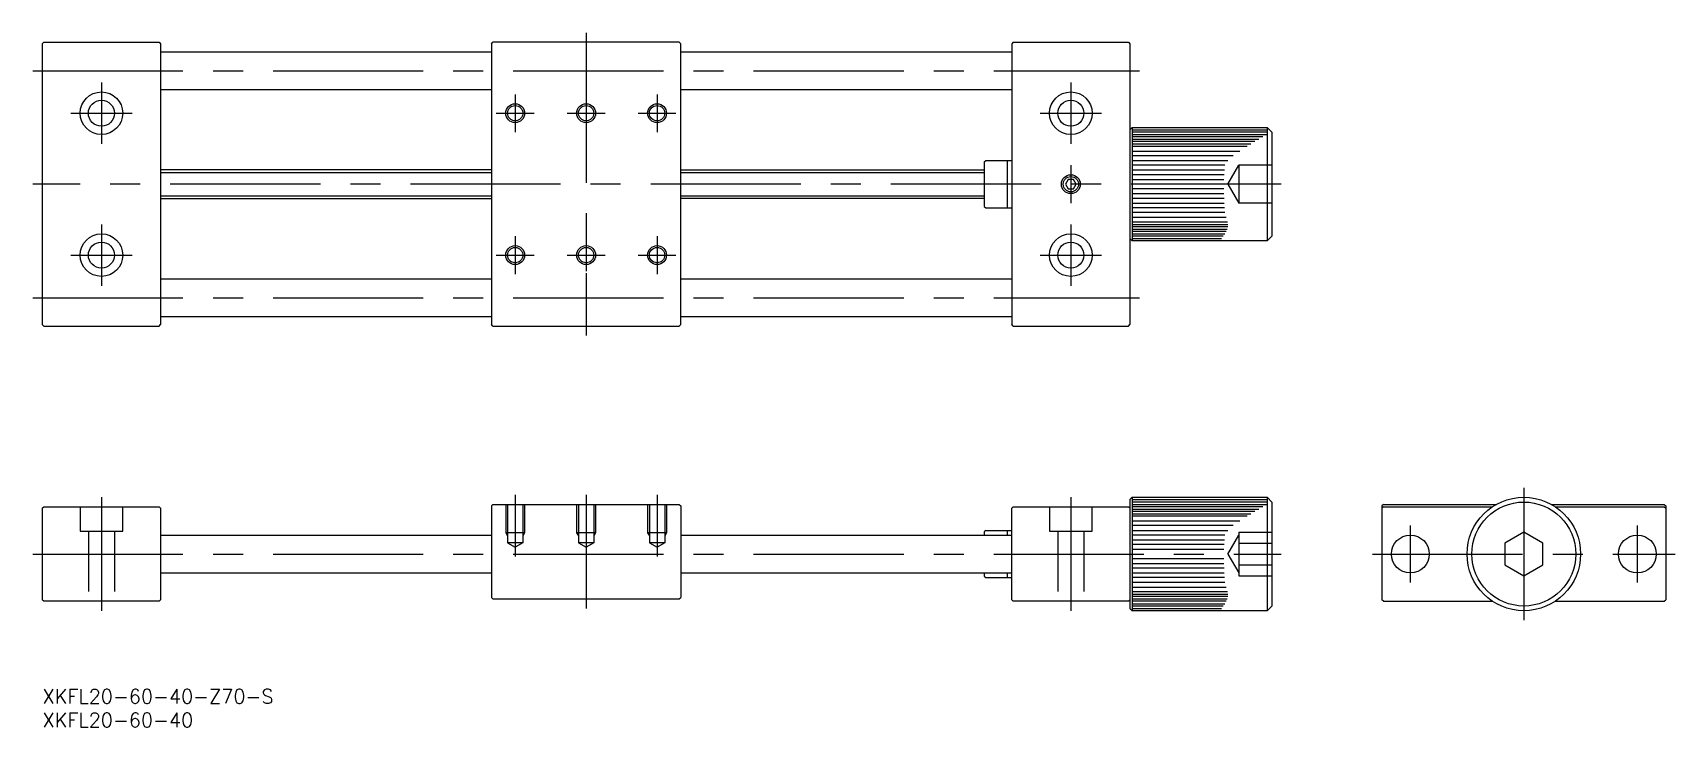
# Model space of a CAD drawing. Extents: x -315 to 32, y -37 to 110.
import ezdxf

# ---------------------------------------------------------------- set-up
doc = ezdxf.new("R2010")
doc.units = 0
doc.linetypes.add('CENTER', pattern=[50.8, 31.75, -6.35, 6.35, -6.35])
doc.linetypes.add('DASHED', pattern=[19.05, 12.7, -6.35])
doc.layers.get('0').update_dxf_attribs({"linetype": 'CONTINUOUS'})
doc.layers.add('CENTER', color=1, linetype='CONTINUOUS')
doc.styles.get("Standard").update_dxf_attribs({"font": 'txt.shx', "height": 3, "bigfont": 'bigfont.shx'})

# ---------------------------------------------------------------- blocks, each defined once
blk = doc.blocks.new('*U2')
at = {"color": 7, "linetype": 'CONTINUOUS'}
blk.add_text('XKFL20-60-40-Z70-S', height=3, dxfattribs=at).set_placement((-313.26, -31.61))
blk = doc.blocks.new('*U3')
at = {"color": 7, "linetype": 'CONTINUOUS'}
blk.add_text('XKFL20-60-40', height=3, dxfattribs=at).set_placement((-313.26, -36.61))

msp = doc.modelspace()

# ---------------------------------------------------------------- linework, layer by layer
at = {"color": 7, "linetype": 'CONTINUOUS'}
for p, q in [((-312.99, 108.21), (-313.29, 107.91)), ((-313.29, 107.91), (-313.29, 48.51)), ((-312.99, 108.21), (-288.59, 108.21)), ((-288.59, 108.21), (-288.29, 107.91)), ((-288.29, 107.91), (-288.29, 48.51)), ((-218.29, 107.91), (-217.99, 108.21)), ((-218.29, 107.91), (-218.29, 48.51)), ((-178.59, 108.21), (-217.99, 108.21)), ((-178.59, 108.21), (-178.29, 107.91)), ((-178.29, 48.51), (-178.29, 107.91)), ((-107.99, 108.21), (-108.29, 107.91)), ((-108.29, 107.91), (-108.29, 48.51)), ((-107.99, 108.21), (-83.59, 108.21)), ((-83.59, 108.21), (-83.29, 107.91)), ((-83.29, 107.91), (-83.29, 48.51)), ((-288.29, 106.21), (-218.29, 106.21)), ((-178.29, 106.21), (-108.29, 106.21)), ((-288.29, 98.21), (-218.29, 98.21)), ((-178.29, 98.21), (-108.29, 98.21)), ((-82.79, 90.21), (-83.29, 89.71)), ((-83.29, 89.71), (-83.29, 66.71)), ((-82.79, 90.21), (-82.79, 66.21)), ((-82.79, 90.21), (-54.29, 90.21)), ((-82.79, 89.71), (-54.29, 89.71)), ((-54.29, 89.21), (-82.79, 89.21)), ((-82.79, 88.71), (-54.29, 88.71)), ((-55.16, 88.21), (-82.79, 88.21)), ((-82.79, 87.71), (-56.02, 87.71)), ((-56.87, 87.21), (-82.79, 87.21)), ((-54.29, 90.21), (-54.29, 66.21)), ((-53.29, 89.21), (-54.29, 90.21)), ((-53.29, 89.21), (-53.29, 67.21)), ((-82.79, 86.71), (-57.7, 86.71)), ((-58.52, 86.21), (-82.79, 86.21)), ((-82.79, 85.21), (-60.07, 85.21)), ((-61.49, 84.21), (-82.79, 84.21)), ((-218.29, 81.21), (-288.29, 81.21)), ((-178.29, 81.21), (-114.09, 81.21)), ((-114.09, 82.91), (-113.79, 83.21)), ((-114.09, 82.91), (-114.09, 73.51)), ((-113.79, 83.21), (-108.29, 83.21)), ((-109.29, 83.21), (-109.29, 73.21)), ((-82.79, 83.21), (-62.59, 83.21)), ((-63.23, 82.21), (-82.79, 82.21)), ((-82.79, 81.21), (-63.33, 81.21)), ((-63.38, 80.21), (-82.79, 80.21)), ((-96.37, 79.21), (-96.94, 78.21)), ((-96.94, 78.21), (-96.37, 77.21)), ((-95.21, 79.21), (-96.37, 79.21)), ((-96.37, 77.21), (-95.21, 77.21)), ((-94.63, 78.21), (-95.21, 79.21)), ((-95.21, 77.21), (-94.63, 78.21)), ((-82.79, 79.21), (-63.41, 79.21)), ((-63.42, 77.21), (-82.79, 77.21)), ((-288.29, 75.21), (-218.29, 75.21)), ((-114.09, 75.21), (-178.29, 75.21)), ((-114.09, 73.51), (-113.79, 73.21)), ((-113.79, 73.21), (-108.29, 73.21)), ((-82.79, 76.21), (-63.42, 76.21)), ((-63.4, 75.21), (-82.79, 75.21)), ((-82.79, 74.21), (-63.38, 74.21)), ((-63.33, 73.21), (-82.79, 73.21)), ((-63.21, 72.21), (-82.79, 72.21)), ((-82.79, 71.21), (-62.95, 71.21)), ((-62.66, 70.21), (-82.79, 70.21)), ((-82.79, 69.71), (-62.58, 69.71)), ((-82.79, 66.21), (-83.29, 66.71)), ((-62.59, 69.21), (-82.79, 69.21)), ((-82.79, 68.71), (-62.72, 68.71)), ((-62.93, 68.21), (-82.79, 68.21)), ((-82.79, 67.71), (-63.21, 67.71)), ((-63.55, 67.21), (-82.79, 67.21)), ((-82.79, 66.71), (-63.91, 66.71)), ((-54.29, 66.21), (-82.79, 66.21)), ((-54.29, 66.21), (-53.29, 67.21)), ((-288.29, 58.21), (-218.29, 58.21)), ((-178.29, 58.21), (-108.29, 58.21)), ((-288.29, 50.21), (-218.29, 50.21)), ((-178.29, 50.21), (-108.29, 50.21)), ((-312.99, 48.21), (-313.29, 48.51)), ((-312.99, 48.21), (-288.59, 48.21)), ((-288.59, 48.21), (-288.29, 48.51)), ((-217.99, 48.21), (-218.29, 48.51)), ((-217.99, 48.21), (-178.59, 48.21)), ((-178.59, 48.21), (-178.29, 48.51)), ((-107.99, 48.21), (-108.29, 48.51)), ((-107.99, 48.21), (-83.59, 48.21)), ((-83.59, 48.21), (-83.29, 48.51)), ((-218.29, 10.2), (-217.99, 10.5)), ((-217.99, 10.5), (-178.59, 10.5)), ((-178.59, 10.5), (-178.29, 10.2)), ((-82.79, 12), (-83.29, 11.5)), ((-83.29, 11.5), (-83.29, -11.5)), ((-82.79, 12), (-82.79, -12)), ((-82.79, 12), (-54.29, 12)), ((-82.79, 11.5), (-54.29, 11.5)), ((-54.29, 11), (-82.79, 11)), ((-82.79, 10.5), (-54.29, 10.5)), ((-54.29, 12), (-54.29, -12)), ((-53.29, 11), (-54.29, 12)), ((-53.29, 11), (-53.29, -11)), ((-29.7, 10.5), (-30, 10.2)), ((-29.7, 10.5), (-5.81, 10.5)), ((5.81, 10.5), (29.7, 10.5)), ((29.7, 10.5), (30, 10.2)), ((-313.29, 9.7), (-312.99, 10)), ((-313.29, 9.7), (-313.29, -9.7)), ((-312.99, 10), (-288.59, 10)), ((-288.59, 10), (-288.29, 9.7)), ((-288.29, 9.7), (-288.29, -9.7)), ((-218.29, 10.2), (-218.29, -9.2)), ((-178.29, 10.2), (-178.29, -9.2)), ((-108.29, 9.7), (-107.99, 10)), ((-108.29, -9.7), (-108.29, 9.7)), ((-107.99, 10), (-83.59, 10)), ((-83.29, 9.7), (-83.59, 10)), ((-83.29, 9.7), (-83.29, -9.7)), ((-55.16, 10), (-82.79, 10)), ((-82.79, 9.5), (-56.02, 9.5)), ((-56.87, 9), (-82.79, 9)), ((-82.79, 8.5), (-57.7, 8.5)), ((-58.52, 8), (-82.79, 8)), ((-82.79, 7), (-60.07, 7)), ((-30, 10.2), (-30, -9.7)), ((-29.7, 10), (-30, 9.7)), ((-29.7, 10), (-6.63, 10)), ((6.63, 10), (29.7, 10)), ((29.7, 10), (30, 9.7)), ((30, 10.2), (30, -9.7)), ((-288.29, 4), (-218.29, 4)), ((-178.29, 4), (-108.29, 4)), ((-113.79, 5), (-114.09, 4.7)), ((-114.09, 4.7), (-114.09, 4)), ((-113.79, 5), (-108.29, 5)), ((-109.29, 5), (-109.29, 4)), ((-61.49, 6), (-82.79, 6)), ((-82.79, 5), (-62.59, 5)), ((-63.23, 4), (-82.79, 4)), ((0, 4.62), (-4, 2.31)), ((4, 2.31), (0, 4.62)), ((-82.79, 3), (-63.33, 3)), ((-63.38, 2), (-82.79, 2)), ((-82.79, 1), (-63.41, 1)), ((-4, 2.31), (-4, -2.31)), ((4, -2.31), (4, 2.31)), ((-63.42, -1), (-82.79, -1)), ((-82.79, -2), (-63.42, -2)), ((-63.4, -3), (-82.79, -3)), ((-4, -2.31), (0, -4.62)), ((0, -4.62), (4, -2.31)), ((-288.29, -4), (-218.29, -4)), ((-178.29, -4), (-108.29, -4)), ((-114.09, -4), (-114.09, -4.7)), ((-114.09, -4.7), (-113.79, -5)), ((-113.79, -5), (-108.29, -5)), ((-109.29, -4), (-109.29, -5)), ((-82.79, -4), (-63.38, -4)), ((-63.33, -5), (-82.79, -5)), ((-63.21, -6), (-82.79, -6)), ((-312.99, -10), (-313.29, -9.7)), ((-288.59, -10), (-312.99, -10)), ((-288.59, -10), (-288.29, -9.7)), ((-217.99, -9.5), (-218.29, -9.2)), ((-217.99, -9.5), (-178.59, -9.5)), ((-178.59, -9.5), (-178.29, -9.2)), ((-107.99, -10), (-108.29, -9.7)), ((-83.59, -10), (-107.99, -10)), ((-83.59, -10), (-83.29, -9.7)), ((-82.79, -7), (-62.95, -7)), ((-62.66, -8), (-82.79, -8)), ((-82.79, -8.5), (-62.58, -8.5)), ((-62.59, -9), (-82.79, -9)), ((-82.79, -9.5), (-62.72, -9.5)), ((-62.93, -10), (-82.79, -10)), ((-29.7, -10), (-30, -9.7)), ((-29.7, -10), (-6.63, -10)), ((6.63, -10), (29.7, -10)), ((29.7, -10), (30, -9.7)), ((-82.79, -12), (-83.29, -11.5)), ((-82.79, -10.5), (-63.21, -10.5)), ((-63.55, -11), (-82.79, -11)), ((-82.79, -11.5), (-63.91, -11.5)), ((-54.29, -12), (-82.79, -12)), ((-54.29, -12), (-53.29, -11))]:
    msp.add_line(p, q, dxfattribs=at)
at = {"color": 3, "linetype": 'CONTINUOUS'}
for p, q in [((-288.29, 80.67), (-218.29, 80.67)), ((-178.29, 80.67), (-114.09, 80.67)), ((-288.29, 75.75), (-218.29, 75.75)), ((-178.29, 75.75), (-114.09, 75.75))]:
    msp.add_line(p, q, dxfattribs=at)
at = {"color": 3, "linetype": 'DASHED'}
for p, q in [((-62.6, 78.21), (-60.29, 82.21)), ((-53.29, 82.21), (-60.29, 82.21)), ((-60.29, 82.21), (-60.29, 74.21)), ((-62.6, 78.21), (-60.29, 74.21)), ((-53.29, 78.21), (-60.29, 78.21)), ((-53.29, 74.21), (-60.29, 74.21)), ((-215.29, 10.5), (-215.29, 4.5)), ((-214.91, 10.5), (-214.91, 2.4)), ((-211.67, 10.5), (-211.67, 2.4)), ((-211.29, 10.5), (-211.29, 4.5)), ((-200.29, 10.5), (-200.29, 4.5)), ((-199.91, 10.5), (-199.91, 2.4)), ((-196.67, 10.5), (-196.67, 2.4)), ((-196.29, 10.5), (-196.29, 4.5)), ((-185.29, 10.5), (-185.29, 4.5)), ((-184.91, 10.5), (-184.91, 2.4)), ((-181.67, 10.5), (-181.67, 2.4)), ((-181.29, 10.5), (-181.29, 4.5)), ((-305.29, 10), (-305.29, 4.8)), ((-296.29, 4.8), (-296.29, 10)), ((-100.29, 10), (-100.29, 4.8)), ((-91.29, 4.8), (-91.29, 10)), ((-305.29, 4.8), (-296.29, 4.8)), ((-303.54, 4.8), (-303.54, -10)), ((-298.04, 4.8), (-298.04, -10)), ((-215.29, 4.5), (-214.91, 3.84)), ((-211.29, 4.5), (-215.29, 4.5)), ((-211.29, 4.5), (-211.67, 3.84)), ((-200.29, 4.5), (-199.91, 3.84)), ((-196.29, 4.5), (-200.29, 4.5)), ((-196.29, 4.5), (-196.67, 3.84)), ((-185.29, 4.5), (-184.91, 3.84)), ((-181.29, 4.5), (-185.29, 4.5)), ((-181.29, 4.5), (-181.67, 3.84)), ((-100.29, 4.8), (-91.29, 4.8)), ((-98.54, 4.8), (-98.54, -10)), ((-93.04, 4.8), (-93.04, -10)), ((-62.6, 0), (-60.29, 4)), ((-60.29, 4.62), (-60.29, -4.62)), ((-60.29, 4.62), (-53.29, 4.62)), ((-214.91, 2.4), (-213.29, 1.46)), ((-211.67, 2.4), (-214.91, 2.4)), ((-211.67, 2.4), (-213.29, 1.46)), ((-199.91, 2.4), (-198.29, 1.46)), ((-196.67, 2.4), (-199.91, 2.4)), ((-196.67, 2.4), (-198.29, 1.46)), ((-184.91, 2.4), (-183.29, 1.46)), ((-181.67, 2.4), (-184.91, 2.4)), ((-181.67, 2.4), (-183.29, 1.46)), ((-62.6, 0), (-60.29, -4)), ((-60.29, 2.31), (-53.29, 2.31)), ((-60.29, -2.31), (-53.29, -2.31)), ((-60.29, -4.62), (-53.29, -4.62))]:
    msp.add_line(p, q, dxfattribs=at)
at = {"color": 7, "linetype": 'CONTINUOUS'}
for centre, radius in [((-300.79, 93.21), 4.5), ((-95.79, 93.21), 4.5), ((-300.79, 93.21), 2.75), ((-213.29, 93.21), 1.62), ((-198.29, 93.21), 1.62), ((-183.29, 93.21), 1.62), ((-95.79, 93.21), 2.75), ((-95.79, 78.21), 1.62), ((-300.79, 63.21), 4.5), ((-95.79, 63.21), 4.5), ((-300.79, 63.21), 2.75), ((-213.29, 63.21), 1.62), ((-198.29, 63.21), 1.62), ((-183.29, 63.21), 1.62), ((-95.79, 63.21), 2.75), ((0, 0), 12), ((0, 0), 11), ((-24, 0), 4), ((24, 0), 4)]:
    msp.add_circle(centre, radius, dxfattribs=at)
at = {"color": 3, "linetype": 'CONTINUOUS'}
for centre in [(-213.29, 93.21), (-198.29, 93.21), (-183.29, 93.21), (-95.79, 78.21), (-213.29, 63.21), (-198.29, 63.21), (-183.29, 63.21)]:
    msp.add_circle(centre, 2, dxfattribs=at)
at = {"layer": 'CENTER', "color": 1, "linetype": 'CENTER'}
for p, q in [((-198.29, 110.21), (-198.29, 46.21)), ((-315.29, 102.21), (-81.29, 102.21)), ((-300.79, 99.71), (-300.79, 86.71)), ((-95.79, 99.71), (-95.79, 86.71)), ((-213.29, 97.21), (-213.29, 89.21)), ((-198.29, 96.62), (-198.29, 89.81)), ((-183.29, 97.21), (-183.29, 89.21)), ((-307.29, 93.21), (-294.29, 93.21)), ((-217.29, 93.21), (-209.29, 93.21)), ((-202.29, 93.21), (-194.29, 93.21)), ((-187.29, 93.21), (-179.29, 93.21)), ((-102.29, 93.21), (-89.29, 93.21)), ((-95.79, 82.21), (-95.79, 74.21)), ((-51.29, 78.21), (-315.29, 78.21)), ((-300.79, 69.71), (-300.79, 56.71)), ((-95.79, 69.71), (-95.79, 56.71)), ((-213.29, 67.21), (-213.29, 59.21)), ((-198.29, 66.62), (-198.29, 59.81)), ((-183.29, 67.21), (-183.29, 59.21)), ((-307.29, 63.21), (-294.29, 63.21)), ((-217.29, 63.21), (-209.29, 63.21)), ((-202.29, 63.21), (-194.29, 63.21)), ((-187.29, 63.21), (-179.29, 63.21)), ((-102.29, 63.21), (-89.29, 63.21)), ((-315.29, 54.21), (-81.29, 54.21)), ((0, 14), (0, -14)), ((-300.79, 12), (-300.79, -12)), ((-213.29, 12.5), (-213.29, -0.54)), ((-198.29, 12.5), (-198.29, -11.5)), ((-183.29, 12.5), (-183.29, -0.54)), ((-95.79, 12), (-95.79, -12)), ((-24, 6), (-24, -6)), ((24, 6), (24, -6)), ((-32, 0), (32, 0)), ((-315.29, 0), (-51.29, 0))]:
    msp.add_line(p, q, dxfattribs=at)

# ---------------------------------------------------------------- block references
at = {"color": 7, "linetype": 'CONTINUOUS'}
for name in ['*U2', '*U3']:
    msp.add_blockref(name, (0, 0), dxfattribs=at)

doc.saveas('drawing.dxf')
